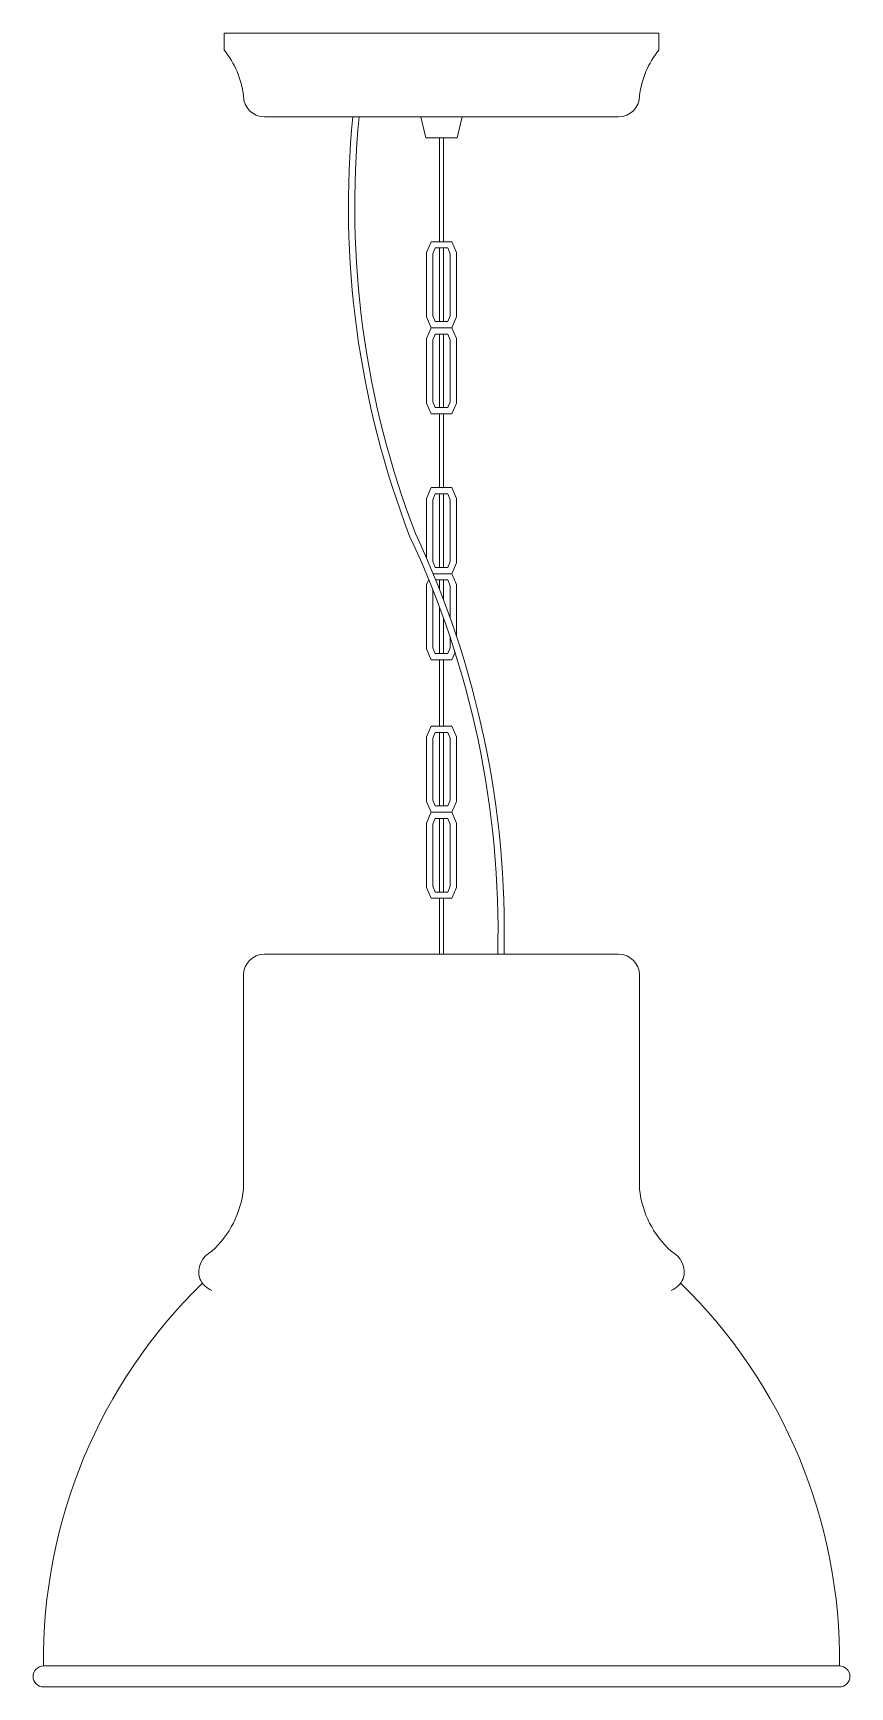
# Model space of a CAD drawing. Header units: millimetres. Extents: x 3258 to 5904, y 891 to 1994.
# Drawn here: x 5075.5 to 5114.5, y 1306 to 1385 of the extents above; entities that cross this region are included whole.
import ezdxf

# ---------------------------------------------------------------- set-up
doc = ezdxf.new("R2010")
doc.units = ezdxf.units.MM
doc.header["$LTSCALE"] = 0.5
doc.layers.add('AA- arredo', color=8, linetype='Continuous', lineweight=18)

msp = doc.modelspace()

# ---------------------------------------------------------------- linework, layer by layer
at = {"layer": 'AA- arredo'}
for p, q in [((5084.612, 1384.972), (5105.37, 1384.972)), ((5084.612, 1384.972), (5084.612, 1384.158)), ((5105.37, 1384.972), (5105.37, 1384.158)), ((5086.534, 1380.972), (5103.447, 1380.972)), ((5094.244, 1379.972), (5094, 1380.972)), ((5095.737, 1379.972), (5095.982, 1380.972)), ((5094.991, 1379.972), (5094.244, 1379.972)), ((5094.891, 1375.007), (5094.891, 1379.972)), ((5094.991, 1379.972), (5095.737, 1379.972)), ((5095.091, 1375.007), (5095.091, 1379.972)), ((5094.281, 1374.491), (5094.491, 1375.007)), ((5094.581, 1374.432), (5094.693, 1374.707)), ((5094.891, 1371.196), (5094.891, 1374.707)), ((5095.091, 1371.196), (5095.091, 1374.707)), ((5095.401, 1374.432), (5095.289, 1374.707)), ((5095.701, 1374.491), (5095.491, 1375.007)), ((5094.581, 1371.472), (5094.693, 1371.196)), ((5095.401, 1371.472), (5095.289, 1371.196)), ((5094.281, 1371.413), (5094.491, 1370.896)), ((5094.281, 1370.379), (5094.491, 1370.896)), ((5095.701, 1371.413), (5095.491, 1370.896)), ((5095.701, 1370.379), (5095.491, 1370.896)), ((5094.581, 1370.32), (5094.693, 1370.596)), ((5094.891, 1367.085), (5094.891, 1370.596)), ((5095.091, 1367.085), (5095.091, 1370.596)), ((5095.401, 1370.32), (5095.289, 1370.596)), ((5094.281, 1367.301), (5094.491, 1366.785)), ((5094.581, 1367.36), (5094.693, 1367.085)), ((5094.891, 1363.259), (5094.891, 1366.785)), ((5095.091, 1363.259), (5095.091, 1366.785)), ((5095.401, 1367.36), (5095.289, 1367.085)), ((5095.701, 1367.301), (5095.491, 1366.785)), ((5094.281, 1362.743), (5094.491, 1363.259)), ((5094.581, 1362.684), (5094.693, 1362.959)), ((5094.891, 1359.448), (5094.891, 1362.959)), ((5095.091, 1359.448), (5095.091, 1362.959)), ((5095.401, 1362.684), (5095.289, 1362.959)), ((5095.701, 1362.743), (5095.491, 1363.259)), ((5094.581, 1359.724), (5094.693, 1359.448)), ((5095.401, 1359.724), (5095.289, 1359.448)), ((5095.701, 1359.665), (5095.491, 1359.148)), ((5094.281, 1358.631), (5094.38, 1358.875)), ((5094.891, 1358.407), (5094.891, 1358.848)), ((5095.091, 1357.889), (5095.091, 1358.848)), ((5095.401, 1358.572), (5095.289, 1358.848)), ((5095.701, 1358.631), (5095.491, 1359.148)), ((5094.891, 1355.337), (5094.891, 1357.568)), ((5095.091, 1355.337), (5095.091, 1357.02)), ((5094.281, 1355.553), (5094.491, 1355.037)), ((5094.581, 1355.612), (5094.693, 1355.337)), ((5094.891, 1351.866), (5094.891, 1355.037)), ((5095.091, 1351.866), (5095.091, 1355.037)), ((5095.401, 1355.612), (5095.289, 1355.337)), ((5095.637, 1355.396), (5095.491, 1355.037)), ((5094.281, 1351.349), (5094.491, 1351.866)), ((5095.701, 1351.349), (5095.491, 1351.866)), ((5094.581, 1351.29), (5094.693, 1351.566)), ((5094.891, 1348.055), (5094.891, 1351.566)), ((5095.091, 1348.055), (5095.091, 1351.566)), ((5095.401, 1351.29), (5095.289, 1351.566)), ((5094.281, 1348.271), (5094.491, 1347.755)), ((5094.281, 1347.238), (5094.491, 1347.755)), ((5094.581, 1348.33), (5094.693, 1348.055)), ((5095.401, 1348.33), (5095.289, 1348.055)), ((5095.701, 1348.271), (5095.491, 1347.755)), ((5095.701, 1347.238), (5095.491, 1347.755)), ((5094.581, 1347.179), (5094.693, 1347.455)), ((5094.891, 1343.943), (5094.891, 1347.455)), ((5095.091, 1343.943), (5095.091, 1347.455)), ((5095.401, 1347.179), (5095.289, 1347.455)), ((5094.281, 1344.16), (5094.491, 1343.643)), ((5094.581, 1344.219), (5094.693, 1343.943)), ((5095.401, 1344.219), (5095.289, 1343.943)), ((5095.701, 1344.16), (5095.491, 1343.643)), ((5094.891, 1340.972), (5094.891, 1343.643)), ((5095.091, 1340.972), (5095.091, 1343.643)), ((5086.534, 1340.972), (5103.447, 1340.972)), ((5085.534, 1329.747), (5085.534, 1339.972)), ((5104.447, 1329.747), (5104.447, 1339.972)), ((5075.991, 1306.972), (5113.991, 1306.972)), ((5075.991, 1305.972), (5113.991, 1305.972))]:
    msp.add_line(p, q, dxfattribs=at)
for points in [[(5085.534, 1381.972, 0.144491), (5084.612, 1384.158, -0.42204)], [(5104.447, 1381.972, -0.144491), (5105.37, 1384.158, 0.42204)], [(5090.756, 1380.972, 0.116516), (5093.469, 1360.948, -0.116421), (5097.677, 1340.972)], [(5091.058, 1380.972, 0.116623), (5093.745, 1361.066, -0.116317), (5097.977, 1340.972)], [(5085.534, 1329.747, -0.182219), (5084.032, 1326.785, 0.364925), (5083.45, 1325.473, 0.189246), (5084.03, 1324.908, 0.189246)], [(5104.447, 1329.747, 0.182219), (5105.95, 1326.785, -0.364925), (5106.532, 1325.473, -0.189246), (5105.952, 1324.908, -0.189246)], [(5075.991, 1306.972, -0.205853), (5083.578, 1325.258, -0.205853)], [(5113.991, 1306.972, 0.205853), (5106.404, 1325.258, 0.205853)]]:
    msp.add_lwpolyline(points, format="xyb", dxfattribs=at)
for points in [[(5094.491, 1375.007), (5095.491, 1375.007)], [(5094.693, 1374.707), (5095.289, 1374.707)], [(5094.281, 1371.413), (5094.281, 1374.491)], [(5094.581, 1371.472), (5094.581, 1374.432)], [(5095.401, 1374.432), (5095.401, 1371.472)], [(5095.701, 1374.491), (5095.701, 1371.413)], [(5095.491, 1370.896), (5094.491, 1370.896)], [(5094.491, 1370.896), (5095.491, 1370.896)], [(5095.289, 1371.196), (5094.693, 1371.196)], [(5094.281, 1367.301), (5094.281, 1370.379)], [(5094.581, 1367.36), (5094.581, 1370.32)], [(5094.693, 1370.596), (5095.289, 1370.596)], [(5095.401, 1370.32), (5095.401, 1367.36)], [(5095.701, 1370.379), (5095.701, 1367.301)], [(5095.491, 1366.785), (5094.491, 1366.785)], [(5095.289, 1367.085), (5094.693, 1367.085)], [(5094.491, 1363.259), (5095.491, 1363.259)], [(5094.693, 1362.959), (5095.289, 1362.959)], [(5094.281, 1359.882), (5094.281, 1362.743)], [(5094.581, 1359.724), (5094.581, 1362.684)], [(5095.401, 1362.684), (5095.401, 1359.724)], [(5095.701, 1362.743), (5095.701, 1359.665)], [(5095.491, 1359.148), (5094.592, 1359.148)], [(5094.592, 1359.148), (5095.491, 1359.148)], [(5095.289, 1359.448), (5094.693, 1359.448)], [(5094.715, 1358.849), (5095.289, 1358.848)], [(5094.281, 1355.553), (5094.281, 1358.631)], [(5094.581, 1355.612), (5094.581, 1358.376)], [(5095.401, 1358.572), (5095.401, 1357.044)], [(5095.701, 1358.631), (5095.701, 1356.172)], [(5095.401, 1356.124), (5095.401, 1355.612)], [(5095.491, 1355.037), (5094.491, 1355.037)], [(5095.289, 1355.337), (5094.693, 1355.337)], [(5094.491, 1351.866), (5095.491, 1351.866)], [(5094.281, 1348.271), (5094.281, 1351.349)], [(5094.581, 1348.33), (5094.581, 1351.29)], [(5094.693, 1351.566), (5095.289, 1351.566)], [(5095.401, 1351.29), (5095.401, 1348.33)], [(5095.701, 1351.349), (5095.701, 1348.271)], [(5095.491, 1347.755), (5094.491, 1347.755)], [(5094.491, 1347.755), (5095.491, 1347.755)], [(5095.289, 1348.055), (5094.693, 1348.055)], [(5094.281, 1344.16), (5094.281, 1347.238)], [(5094.581, 1344.219), (5094.581, 1347.179)], [(5094.693, 1347.455), (5095.289, 1347.455)], [(5095.401, 1347.179), (5095.401, 1344.219)], [(5095.701, 1347.238), (5095.701, 1344.16)], [(5095.289, 1343.943), (5094.693, 1343.943)], [(5095.491, 1343.643), (5094.491, 1343.643)]]:
    msp.add_lwpolyline(points, dxfattribs=at)
for centre, radius, start, end in [((5086.534, 1381.972), 1, 180, 270), ((5103.447, 1381.972), 1, 270, 0), ((5086.534, 1339.972), 1, 90, 180), ((5103.447, 1339.972), 1, 0, 90), ((5075.991, 1306.472), 0.5, 90, 270), ((5113.991, 1306.472), 0.5, 270, 90)]:
    msp.add_arc(centre, radius, start, end, dxfattribs=at)

doc.saveas('drawing.dxf')
